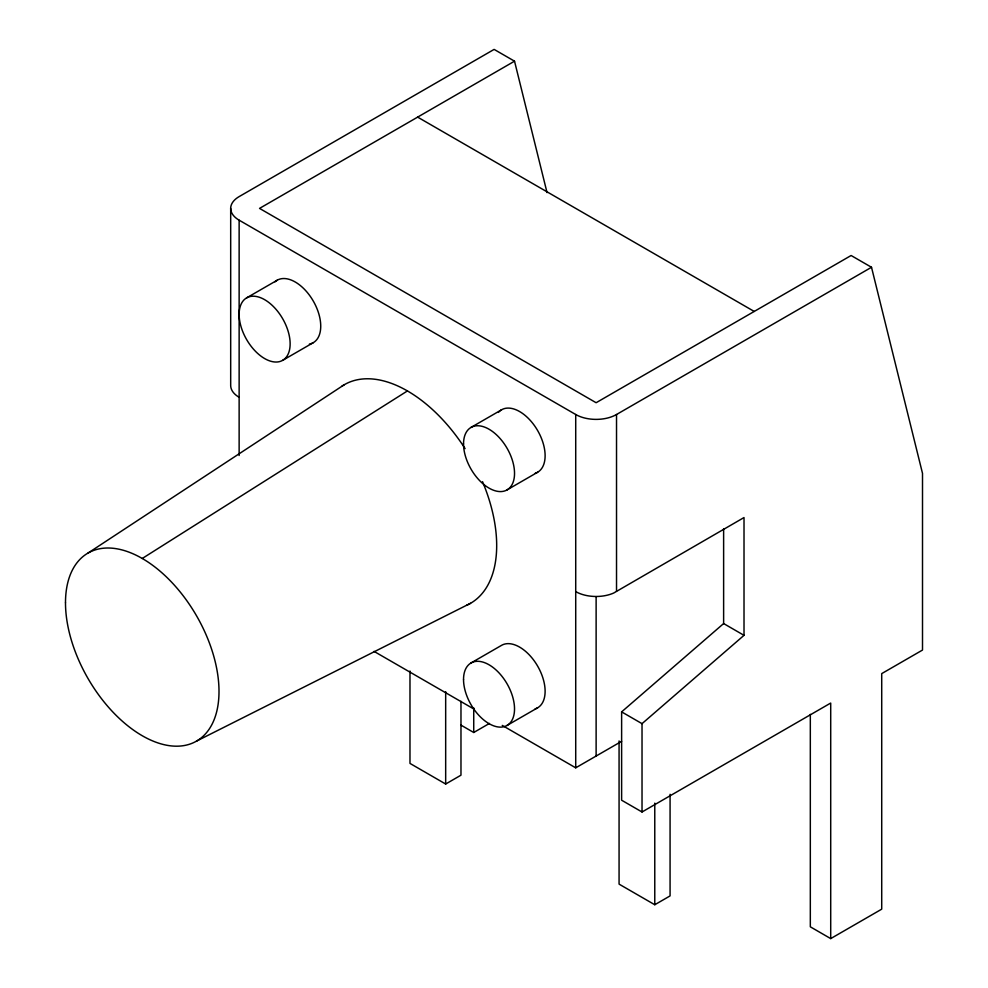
<?xml version="1.0" encoding="UTF-8"?>
<svg xmlns="http://www.w3.org/2000/svg" width="988" height="988" viewBox="0 0 988 988"><rect width="100%" height="100%" fill="white"/><g stroke="black" fill="none" stroke-linecap="round" stroke-linejoin="round"><path stroke-width="1.48" d="M810.321 714.361L810.321 926.818L830.71 938.6L830.71 703.048L642.027 811.988L621.625 800.218L621.625 711.879L723.624 623.552L723.624 528.716M642.027 811.988L642.027 723.661L744.013 635.333L744.013 517.551L613.684 593.035A28.85 16.66 0 0 1 575.72 591.602M87.969 553.107L344.33 384.69M142.247 558.479L407.426 390.939M547.043 192.611L514.526 61.182L259.535 208.394L596.122 402.721L851.113 255.509L871.515 267.279L922.508 473.388L922.508 650.055L881.716 673.606L881.716 909.158L830.71 938.6M246.605 297.882L277.208 280.222M282.667 360.348L313.27 342.675M470.992 427.434L501.595 409.773M514.526 61.182L494.124 49.4L239.133 196.612A28.85 16.66 0 0 0 239.133 220.176L575.72 414.503A28.85 16.66 0 0 0 616.524 414.503L871.515 267.279M507.054 489.9L537.657 472.227M470.992 662.985L501.595 645.325A36.062 20.822 60 0 1 538.793 668.209A36.062 20.822 60 0 1 535.15 708.865M460.976 725.13L473.734 732.491L489.418 723.438M507.054 725.439L537.657 707.779M409.983 671.037L409.983 763.415L445.674 784.027L460.976 775.185L460.976 701.295M502.262 725.414L575.72 767.824L621.625 741.321M619.068 740.951L619.068 884.124L654.772 904.736L670.074 895.906L670.074 794.29M196.513 741.111L470.535 603.298M417.628 117.115L754.215 311.442M723.624 623.552L744.013 635.333M621.625 711.879L642.027 723.661M374.044 651.388L474.215 709.223M654.772 803.133L654.772 904.736M616.524 414.503L616.524 591.157M596.122 596.678L596.122 756.042M575.72 414.503L575.72 767.824M473.734 707.865L473.734 732.491M445.674 691.649L445.674 784.027M239.133 220.176L239.133 455.505M230.686 208.394L230.686 385.493A28.85 16.66 0 0 0 239.133 397.275M341.848 386.234A126.217 72.865 60 0 1 465.089 448.614M482.527 481.662A126.217 72.865 60 0 1 466.632 605.298M275.01 281.839A36.062 20.822 60 0 1 313.851 302.069A36.062 20.822 60 0 1 309.392 344.108M498.421 412.404A36.062 20.822 60 0 1 537.052 429.57A36.062 20.822 60 0 1 535.15 473.314M65.492 602.791A108.544 62.664 60 0 0 180.619 746.014A108.544 62.664 60 0 0 180.619 592.504A108.544 62.664 60 0 0 65.492 602.791M239.133 314.394A36.062 20.822 60 0 0 277.381 361.979A36.062 20.822 60 0 0 277.381 310.973A36.062 20.822 60 0 0 239.133 314.394M463.533 443.945A36.062 20.822 60 0 0 501.781 491.53A36.062 20.822 60 0 0 501.781 440.525A36.062 20.822 60 0 0 463.533 443.945M463.533 679.497A36.062 20.822 60 0 0 501.781 727.069A36.062 20.822 60 0 0 501.781 676.076A36.062 20.822 60 0 0 463.533 679.497"/></g></svg>
